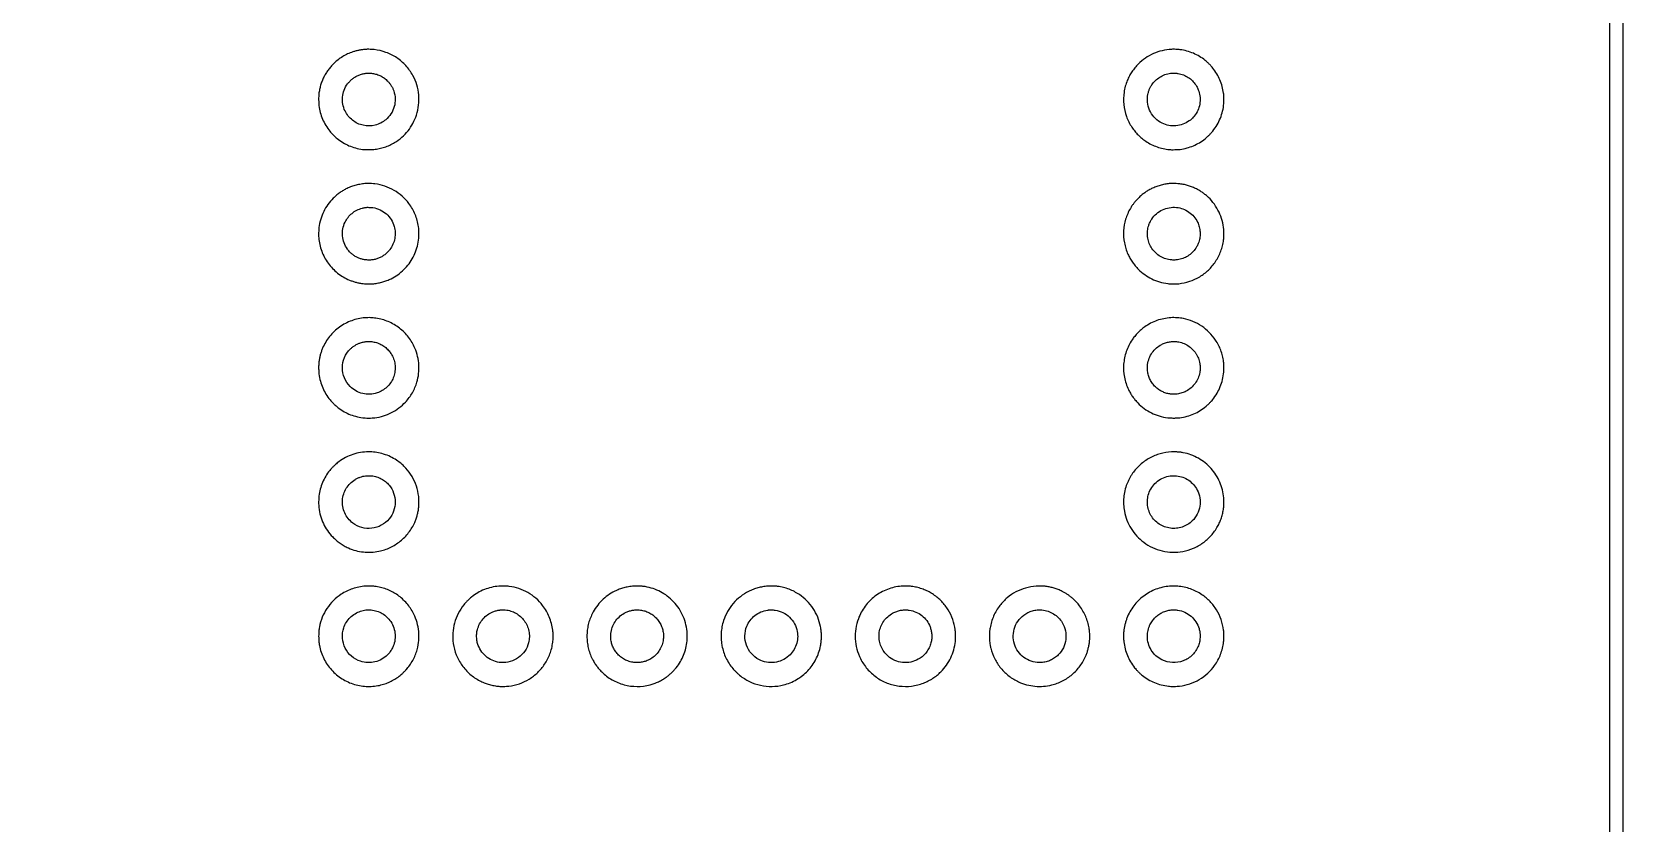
# Model space of a CAD drawing. Extents: x 947 to 24656, y 948 to 49051.
# Drawn here: x 12802 to 24656, y 36922 to 42816 of the extents above; entities that cross this region are included whole.
import ezdxf

# ---------------------------------------------------------------- set-up
doc = ezdxf.new("R2010")
doc.units = 0

msp = doc.modelspace()

# ---------------------------------------------------------------- linework, layer by layer
for points in [[(24555.272881, 47439.059804), (24555.45501, 40846.15625, -0.000005), (24555.576589, 33590.111823, -0.000003), (24555.572356, 24977, -0.000002), (24555.441941, 13479.946311, -0.000011), (24555.197838, 7129.844974)], [(24655.801289, 25038.31016), (24655.388511, 47458.827213, 0.015093)]]:
    msp.add_lwpolyline(points, format="xyb")
for points in [[(15294.5, 42685.411867, 0.011076), (15265.683476, 42682.611769, 0.0168), (15240.8021, 42678.784775, 0.017934), (15217.493534, 42673.521727, 0.015603), (15193.5, 42666.384173, 0.028378), (15154.338005, 42650.874616, 0.02869), (15117.332394, 42631.079685, 0.028616), (15082.747227, 42607.124485, 0.027903), (15050.81574, 42579.187222, 0.019335), (15028.48448, 42555.576654, 0.022209), (15009.107711, 42531.342846, 0.022333), (14992.047624, 42505.608473, 0.019984), (14976.663093, 42477.5, 0.021244), (14963.451293, 42447.78299, 0.022551), (14953.097654, 42417.631102, 0.02204), (14945.31299, 42386.039371, 0.018524), (14939.802773, 42352, 0.026121), (14938.661191, 42335.996539, 0.006278), (14938.490147, 42309.382526, 0.006324), (14938.990374, 42282.744282, 0.025338), (14940.326843, 42266.5, 0.032114), (14950.777854, 42214.125977, 0.035368), (14967.625172, 42165.238739, 0.035392), (14991.182446, 42119.243124, 0.032244), (15021.661046, 42075.5, 0.020011), (15032.444536, 42063.030878, 0.00847), (15047.845178, 42047.148159, 0.008486), (15063.820517, 42031.753286, 0.01937), (15076.5, 42020.828653, 0.032205), (15119.300997, 41991.037282, 0.034892), (15164.473898, 41967.867656, 0.034691), (15212.670704, 41951.099505, 0.031123), (15264.5, 41940.418668, 0.024825), (15280.873211, 41938.918507, 0.007434), (15305.926215, 41938.245387, 0.007576), (15331.185144, 41938.325122, 0.021815), (15348.666391, 41939.409123, 0.025762), (15390.131968, 41945.976021, 0.027671), (15429.70394, 41956.668736, 0.027898), (15467.557173, 41971.569516, 0.027125), (15503.884847, 41990.715226, 0.044964), (15557.890638, 42030.020548, 0.044687), (15604.122151, 42078.421801, 0.044672), (15641.031302, 42134.283924, 0.044869), (15667.368012, 42195.733254, 0.051114), (15683.433876, 42269.982571, 0.05069), (15684.16981, 42346.159573, 0.050781), (15669.574487, 42420.798972, 0.051679), (15640.281924, 42490.5, 0.059589), (15587.862325, 42563.902592, 0.060484), (15519.848765, 42622.455227, 0.060506), (15439.823469, 42663.014711, 0.059709), (15352.056142, 42683.468331, 0.014081), (15339.669884, 42684.480292, 0.004901), (15321.781559, 42685.259939, 0.004421), (15304.23065, 42685.697271, 0.0227)], [(21291, 42685.338986, 0.04459), (21222.037281, 42675.48067, 0.046422), (21156.882317, 42653.60752, 0.046576), (21097.072675, 42620.172044, 0.045485), (21043.968616, 42576.00815, 0.024557), (21018.911419, 42548.4024, 0.024973), (20996.830694, 42518.621702, 0.02502), (20977.866791, 42486.84398, 0.024866), (20962.129439, 42453.266746, 0.061013), (20938.198225, 42365.670696, 0.060947), (20936.10248, 42274.855728, 0.060945), (20955.963307, 42186.211622, 0.061002), (20996.605264, 42105, 0.024183), (21018.595703, 42075.104822, 0.025115), (21043.109708, 42047.865484, 0.025121), (21070.226198, 42023.226799, 0.024216), (21100, 42001.10951, 0.03111), (21140.755756, 41977.32391, 0.031731), (21183.884677, 41958.954741, 0.031612), (21229.148519, 41946.134686, 0.030372), (21276.276438, 41938.911998, 0.021346), (21292.121031, 41938.140329, 0.006269), (21316.478153, 41938.300073, 0.00611), (21340.686242, 41939.058405, 0.024232), (21355.5, 41940.424979, 0.030689), (21407.064821, 41950.974519, 0.034582), (21454.868764, 41967.471427, 0.034867), (21499.602842, 41990.259057, 0.032207), (21542, 42019.591667, 0.018937), (21555.696699, 42031.304912, 0.009684), (21572.019322, 42046.966551, 0.009685), (21587.7415, 42063.267574, 0.018721), (21599.557257, 42077, 0.036059), (21631.247349, 42123.222914, 0.037132), (21655.619286, 42173.080358, 0.037237), (21672.293308, 42225.858298, 0.036705), (21681.054599, 42280.780407, 0.018982), (21681.821641, 42297.13957, 0.007075), (21681.700694, 42320.150952, 0.00693), (21680.943346, 42342.909568, 0.022283), (21679.555911, 42358, 0.031013), (21669.176567, 42409.667229, 0.035222), (21652.779763, 42457.432977, 0.035205), (21629.832757, 42502.443479, 0.03093), (21599.881532, 42545.878253, 0.022437), (21589.253572, 42558.233226, 0.007226), (21572.433115, 42575.589774, 0.007269), (21555.070069, 42592.496776, 0.021495), (21542.5, 42603.401358, 0.033283), (21500.322029, 42632.570171, 0.033914), (21454.903504, 42655.681153, 0.034005), (21406.896528, 42672.38873, 0.03386), (21357, 42682.463549, 0.011594), (21340.510931, 42684.257213, 0.010407), (21323.351388, 42685.363001, 0.010583), (21306.513412, 42685.739793, 0.01352)], [(15339.148154, 42506.43551, -0.041195), (15370.95092, 42499.292859, -0.042103), (15400.910318, 42487.067898, -0.042036), (15428.44171, 42469.975149, -0.04079), (15453.026556, 42448.361969, -0.026413), (15467.423109, 42431.790666, -0.027835), (15479.723584, 42414.071578, -0.028049), (15489.897463, 42395.228617, -0.02775), (15497.938952, 42375.29873, -0.074889), (15508.394191, 42317.3583, -0.07498), (15501.310879, 42258.934189, -0.075137), (15477.338945, 42205.300752, -0.075698), (15438.637357, 42161.301087, -0.113962), (15359.539291, 42120.990571, -0.114237), (15270.849011, 42119.492834, -0.114316), (15190.56956, 42157.115071, -0.114241), (15134.988207, 42226.213042, -0.067803), (15118.441459, 42277.077243, -0.068414), (15116.175789, 42330.354712, -0.068466), (15128.368156, 42382.232115, -0.068076), (15154.130144, 42429, -0.019682), (15160.777411, 42437.240381, -0.010843), (15169.507652, 42446.804703, -0.010816), (15178.747562, 42456.086169, -0.017782), (15187, 42463.478114, -0.036319), (15208.362357, 42478.802694, -0.033274), (15232.336137, 42491.380045, -0.033103), (15257.898564, 42500.724164, -0.035006), (15284, 42506.404606, -0.02501), (15295.750009, 42507.515871, -0.010932), (15311.405651, 42507.86697, -0.010955), (15327.130046, 42507.531219, -0.023835)], [(21341.5, 42505.696136, -0.046473), (21380.971812, 42494.317247, -0.051091), (21416.346633, 42476.096301, -0.051732), (21446.92288, 42451.314529, -0.049876), (21472.182134, 42420.5, -0.021656), (21478.140146, 42410.642862, -0.010875), (21484.841032, 42397.728213, -0.010844), (21490.914664, 42384.664102, -0.024003), (21494.841624, 42374.402712, -0.061488), (21504.426231, 42325.793297, -0.062647), (21501.804603, 42276.629226, -0.062817), (21487.108063, 42229.763133, -0.06242), (21461.21197, 42187.904297, -0.022446), (21453.445324, 42179.112838, -0.011497), (21442.975944, 42168.769647, -0.011494), (21432.068646, 42158.942377, -0.022991), (21422.933374, 42151.787866, -0.06688), (21375.983553, 42127.054394, -0.067684), (21324.361276, 42115.71973, -0.067773), (21271.647336, 42118.588161, -0.067352), (21221.5, 42135.4406, -0.077599), (21171.695874, 42170.516473, -0.077858), (21135.021535, 42219.069271, -0.077949), (21114.983237, 42276.458561, -0.078057), (21113.491851, 42337.198784, -0.027754), (21117.717824, 42359.565114, -0.029367), (21124.338906, 42380.897257, -0.029484), (21133.384887, 42401.228894, -0.02846), (21144.855277, 42420.606174, -0.052127), (21171.913125, 42453.022443, -0.053989), (21204.79614, 42478.713156, -0.053746), (21242.558725, 42496.859494, -0.050802), (21284.042384, 42506.969533, -0.033557), (21294.264032, 42507.690791, -0.006379), (21312.931729, 42507.515285, -0.006282), (21331.580211, 42506.867495, -0.03514)], [(15283.5, 41685.389997, 0.019448), (15244.408621, 41679.920355, 0.024326), (15208.719052, 41671.69367, 0.025176), (15175.041818, 41660.326194, 0.023753), (15142, 41645.436747, 0.01915), (15116.227543, 41631.04888, 0.020614), (15092.275424, 41615.057202, 0.020449), (15069.550992, 41597.024125, 0.018231), (15047.456971, 41576.517667, 0.04041), (15007.379517, 41529.455533, 0.042342), (14976.09192, 41477.26061, 0.041906), (14953.789818, 41420.033928, 0.038027), (14940.449135, 41358, 0.021707), (14939.068063, 41343.096661, 0.007229), (14938.311053, 41321.187907, 0.007378), (14938.192589, 41298.941562, 0.017775), (14938.932765, 41282.496175, 0.068332), (14960.920134, 41182.756294, 0.068666), (15008.957081, 41092.814538, 0.06858), (15079.6204, 41019.150333, 0.067875), (15167.809786, 40967.039419, 0.018542), (15192.032299, 40957.892143, 0.017749), (15217.218825, 40950.417133, 0.017307), (15243.49911, 40944.584451, 0.015676), (15271, 40940.359397, 0.021022), (15287.192794, 40939.076615, 0.007704), (15310.153154, 40938.5804, 0.007674), (15333.061692, 40938.789991, 0.021765), (15349, 40939.8758, 0.020336), (15383.204418, 40945.122676, 0.021919), (15416.012693, 40953.037074, 0.022311), (15447.453808, 40963.636492, 0.022859), (15477.565742, 40976.920654, 0.078145), (15573.007015, 41044.648758, 0.078543), (15642.860611, 41138.293709, 0.078643), (15680.365016, 41248.806627, 0.078643), (15681.910658, 41365.5, 0.031212), (15672.346905, 41411.23947, 0.031006), (15657.148207, 41455.537183, 0.031092), (15636.637165, 41497.496434, 0.031805), (15611.218853, 41536.256919, 0.0491), (15560.462048, 41591.606952, 0.050959), (15500.4771, 41635.224294, 0.050578), (15432.482073, 41666.0638, 0.047029), (15358, 41683.561939, 0.024742), (15345.905234, 41684.620308, 0.00332), (15320.357259, 41685.416944, 0.00313), (15294.7336, 41685.885225, 0.028042)], [(21274.5, 41684.915495, 0.023539), (21241.040511, 41680.200138, 0.022051), (21207.423932, 41672.287611, 0.022011), (21174.572027, 41661.427225, 0.023228), (21143.401016, 41647.889032, 0.019305), (21116.221599, 41633.224147, 0.022595), (21091.689365, 41617.201158, 0.022251), (21068.390894, 41598.808878, 0.017718), (21044.913408, 41577.016888, 0.013125), (21026.936535, 41558.138143, 0.017604), (21011.723761, 41540.057833, 0.018088), (20998.145261, 41521.360153, 0.015207), (20985.106822, 41500.633488, 0.060297), (20950.066404, 41420.157079, 0.059086), (20934.925285, 41333.086707, 0.058882), (20940.550096, 41244.610924, 0.0591), (20966.647239, 41160, 0.022918), (20981.995083, 41129.259823, 0.024002), (20999.87704, 41100.539689, 0.023776), (21020.597253, 41073.420659, 0.021601), (21044.441484, 41047.472556, 0.040442), (21091.894357, 41007.211471, 0.042651), (21144.405834, 40975.912719, 0.042321), (21201.848521, 40953.787437, 0.038642), (21263.971439, 40940.817584, 0.020347), (21281.434716, 40939.278807, 0.008745), (21304.822187, 40938.583742, 0.008699), (21328.073145, 40938.704101, 0.021944), (21344.957152, 40939.827798, 0.052325), (21427.031681, 40957.741598, 0.055624), (21501.815266, 40992.091551, 0.05608), (21566.672321, 41041.781914, 0.054795), (21619.437306, 41105, 0.027195), (21641.567496, 41142.626891, 0.029986), (21658.691859, 41181.249875, 0.029681), (21671.209757, 41222.001199, 0.025616), (21679.555911, 41266, 0.022293), (21680.939647, 41281.053494, 0.006883), (21681.69843, 41303.818247, 0.007035), (21681.824729, 41326.845022, 0.018861), (21681.066027, 41343.219593, 0.045556), (21669.27887, 41409.859379, 0.045046), (21645.593695, 41473.52707, 0.045054), (21610.893871, 41531.913613, 0.045606), (21566.422663, 41582.882558, 0.017897), (21545.984545, 41601.042246, 0.01884), (21524.637576, 41617.370587, 0.018798), (21502.076217, 41632.078113, 0.017644), (21478, 41645.382297, 0.020151), (21448.058416, 41659.086805, 0.022627), (21418.232354, 41669.761815, 0.022327), (21387.21125, 41677.808829, 0.018652), (21353.679304, 41683.62917, 0.02477), (21339.753521, 41684.816212, 0.004815), (21314.536739, 41685.468843, 0.004964), (21289.259336, 41685.628529, 0.022335)], [(15343, 41506.510237, -0.069921), (15396.289525, 41489.786482, -0.070557), (15442.724191, 41459.058485, -0.070939), (15478.583779, 41416.801743, -0.071953), (15500.99289, 41366.40378, -0.056805), (15508.279206, 41321.608024, -0.057799), (15505.22633, 41276.591335, -0.057711), (15491.940232, 41233.407937, -0.056318), (15469.056946, 41194.017748, -0.021652), (15462.508389, 41185.954412, -0.010334), (15453.441399, 41176.144537, -0.010341), (15443.948525, 41166.689848, -0.021001), (15436.034187, 41159.738542, -0.03318), (15413.89008, 41144.183195, -0.034334), (15390.127429, 41131.890571, -0.034327), (15364.901583, 41122.963538, -0.033139), (15338.393908, 41117.445127, -0.02714), (15323.574791, 41116.186489, -0.015171), (15305.472645, 41116.18422, -0.015179), (15287.54957, 41117.271151, -0.029291), (15273.340646, 41119.411219, -0.029418), (15250.064046, 41125.774926, -0.029005), (15227.581796, 41134.850846, -0.029298), (15206.52379, 41146.361984, -0.031575), (15187.501245, 41159.998982, -0.02214), (15178.993849, 41167.602787, -0.010572), (15168.717749, 41178.073732, -0.010541), (15158.963331, 41188.890908, -0.023934), (15152.172159, 41197.554286, -0.065627), (15127.441135, 41244.379523, -0.067553), (15115.99978, 41295.555493, -0.067653), (15118.619863, 41347.861871, -0.06615), (15135.082662, 41398, -0.054539), (15157.362714, 41433.668958, -0.053665), (15186.9362, 41463.892125, -0.053528), (15222.340681, 41487.193484, -0.053714), (15261.844279, 41502.415652, -0.013789), (15269.024398, 41504.118815, -0.007424), (15277.956994, 41505.841143, -0.007347), (15287.225923, 41507.345847, -0.01047), (15295.5, 41508.388061, -0.030083), (15303.828324, 41508.756534, -0.005895), (15318.822568, 41508.340749, -0.006196), (15333.872615, 41507.558879, -0.025051)], [(21328.144045, 41507.948535, -0.063632), (21376.664335, 41496.675925, -0.063503), (21420.827331, 41473.560264, -0.063527), (21457.761984, 41440.110759, -0.063766), (21485.061583, 41398.5, -0.048373), (21498.379503, 41362.749628, -0.04865), (21504.547609, 41325.175034, -0.048532), (21503.345455, 41287.031854, -0.047673), (21494.826048, 41249.597288, -0.022277), (21490.809256, 41239.040925, -0.011671), (21484.929657, 41226.270665, -0.011671), (21478.445044, 41213.758761, -0.021773), (21472.528306, 41204, -0.051828), (21445.833063, 41171.795985, -0.052759), (21413.233274, 41145.986076, -0.052945), (21376.066384, 41127.643036, -0.052919), (21335.869913, 41117.510577, -0.024119), (21323.916232, 41116.396143, -0.011373), (21308.414302, 41116.055268, -0.011364), (21292.94781, 41116.4186, -0.024706), (21281.128338, 41117.552181, -0.054518), (21238.519046, 41128.611358, -0.055751), (21199.650193, 41148.56414, -0.055792), (21166.17461, 41176.595454, -0.054751), (21139.484284, 41211.5, -0.055819), (21122.177411, 41249.04768, -0.052593), (21113.166027, 41290.255058, -0.052298), (21112.924159, 41332.661551, -0.05389), (21121.530749, 41373.75123, -0.022868), (21125.642629, 41384.679434, -0.01178), (21131.725949, 41397.973138, -0.011779), (21138.422823, 41410.954336, -0.023063), (21144.462156, 41420.894787, -0.066618), (21179.972834, 41460.967812, -0.067619), (21224.603458, 41490.056455, -0.06792), (21275.190818, 41506.09095, -0.068231)], [(15284, 40685.912394, 0.068234), (15184.426788, 40664.420774, 0.06803), (15094.201976, 40616.910342, 0.068158), (15020.177362, 40547.02545, 0.068934), (14968.003019, 40460.064387, 0.016606), (14958.534151, 40435.618244, 0.017838), (14950.953649, 40411.16975, 0.017368), (14944.972674, 40385.655075, 0.014176), (14940.305903, 40358, 0.027328), (14938.82955, 40340.503804, 0.007535), (14938.429931, 40312.887352, 0.007574), (14938.86545, 40285.235907, 0.0266), (14940.360274, 40267.5, 0.03173), (14951.291121, 40213.772064, 0.035766), (14968.641097, 40164.037031, 0.03611), (14992.728494, 40117.694475, 0.033567), (15023.766444, 40074.092614, 0.017018), (15034.003651, 40062.41527, 0.008302), (15047.804301, 40048.194671, 0.008303), (15062.078509, 40034.431437, 0.016908), (15073.821329, 40024.199379, 0.033499), (15117.491462, 39993.287772, 0.035954), (15163.907733, 39969.29252, 0.035699), (15213.588448, 39952.0601, 0.032117), (15267, 39941.327633, 0.02529), (15284.905894, 39939.828691, 0.008258), (15311.415748, 39939.393044, 0.008327), (15338.034507, 39939.838616, 0.023745), (15356.5, 39941.335201, 0.041723), (15421.392418, 39955.285274, 0.044148), (15481.793246, 39979.647672, 0.044304), (15536.792377, 40014.142844, 0.042608), (15585.636713, 40058.197983, 0.029926), (15612.863709, 40091.059247, 0.028326), (15636.518158, 40127.52581, 0.028282), (15655.933335, 40166.492407, 0.029598), (15670.496064, 40206.822302, 0.043327), (15683.314831, 40269.819021, 0.042945), (15685.139669, 40334.271689, 0.042954), (15675.927638, 40398.075867, 0.043384), (15655.963092, 40459.146383, 0.064032), (15607.560616, 40541.650066, 0.064078), (15539.86972, 40609.201379, 0.06416), (15457.36799, 40657.345798, 0.064492), (15365.5, 40682.898738, 0.013175), (15344.849424, 40685.307862, 0.013207), (15324.117303, 40686.623497, 0.013428), (15303.701469, 40686.829838, 0.014894)], [(21287, 40686.334245, 0.031925), (21233.770826, 40679.157922, 0.034896), (21183.491306, 40665.372316, 0.035337), (21136.184268, 40644.922969, 0.034484), (21091.821329, 40617.870235, 0.024232), (21065.635728, 40597.33713, 0.021369), (21040.390297, 40573.525492, 0.021406), (21017.317074, 40547.695123, 0.024579), (20997.643082, 40521.111641, 0.064068), (20954.574807, 40434.187107, 0.065066), (20935.203606, 40339.64807, 0.065146), (20940.787274, 40243.410162, 0.064499), (20970.9276, 40151.5, 0.019721), (20985.278581, 40124.276687, 0.02155), (21001.341964, 40099.086439, 0.021441), (21019.59244, 40075.259469, 0.01912), (21040.498168, 40052.120961, 0.040776), (21088.467091, 40010.361412, 0.043467), (21141.605143, 39977.933991, 0.043089), (21199.980709, 39954.961288, 0.038767), (21263.531305, 39941.329646, 0.025832), (21281.312927, 39939.865596, 0.007662), (21308.605178, 39939.451443, 0.007638), (21335.872807, 39939.872115, 0.026283), (21353.5, 39941.343114, 0.032317), (21407.687935, 39952.351452, 0.036426), (21457.807316, 39969.959657, 0.0366), (21504.63573, 39994.568195, 0.033222), (21549, 40026.470485, 0.017914), (21560.448972, 40036.627501, 0.008431), (21574.532307, 40050.513954, 0.008445), (21588.239173, 40064.973389, 0.016617), (21598.546427, 40077, 0.035169), (21630.797158, 40123.636051, 0.037995), (21655.265066, 40173.1752, 0.037957), (21671.973558, 40225.891974, 0.034962), (21681.094888, 40282, 0.021321), (21681.845261, 40297.419334, 0.006478), (21681.682269, 40320.8189, 0.006402), (21680.919207, 40344.127054, 0.022784), (21679.560674, 40359, 0.025763), (21671.200834, 40402.90307, 0.02938), (21658.625697, 40443.783792, 0.029702), (21641.487933, 40482.51844, 0.027494), (21619.480918, 40520, 0.049059), (21572.975508, 40577.049532, 0.049854), (21516.478129, 40623.603451, 0.04965), (21451.6572, 40658.2084, 0.047882), (21380.5, 40679.865977, 0.018824), (21358.202618, 40683.512841, 0.013853), (21333.28368, 40685.931886, 0.013956), (21308.588025, 40686.948933, 0.020861)], [(15325.444073, 40508.977105, -0.04335), (15360.65628, 40503.344442, -0.045643), (15393.739306, 40491.77233, -0.045957), (15423.973358, 40474.4792, -0.045169), (15450.730115, 40451.865228, -0.016336), (15462.596362, 40439.029418, -0.022305), (15472.362709, 40426.674133, -0.023024), (15480.750959, 40413.822041, -0.01936), (15488.454637, 40399.5, -0.052178), (15502.572036, 40360.887516, -0.052257), (15508.380908, 40320.208549, -0.052314), (15505.628003, 40279.250816, -0.052523), (15494.432981, 40239.813876, -0.054348), (15474.259332, 40202.004395, -0.05452), (15446.430983, 40169.47414, -0.054588), (15412.264887, 40143.76197, -0.054753), (15373.377659, 40126.083759, -0.06902), (15320.202502, 40116.437392, -0.069163), (15266.448369, 40121.639284, -0.069122), (15216.122863, 40141.309447, -0.068801), (15172.97527, 40173.97527, -0.098561), (15130.137967, 40238.105068, -0.099349), (15115.282626, 40313.566725, -0.099276), (15130.689922, 40388.962364, -0.098263), (15174, 40452.900668, -0.02826), (15191.04105, 40467.938021, -0.029775), (15209.385312, 40480.676889, -0.029666), (15229.177306, 40491.186289, -0.027624), (15250.544283, 40499.561998, -0.015253), (15264.246817, 40503.618916, -0.021163), (15276.757618, 40506.351298, -0.018238), (15290.784475, 40508.274144, -0.007973), (15309.5, 40509.846492, -0.028938), (15310.85206, 40509.860027, -0.001656), (15315.008571, 40509.647189, -0.002524), (15319.957104, 40509.352294, -0.001851)], [(21336.5, 40507.396532, -0.055255), (21376.279254, 40497.486236, -0.052825), (21413.571327, 40479.004663, -0.052613), (21446.297462, 40453.034831, -0.0539), (21472.585163, 40421, -0.024973), (21483.117265, 40403.005697, -0.026581), (21491.563863, 40384.414716, -0.026325), (21498.057041, 40364.864725, -0.023539), (21502.743887, 40344, -0.03323), (21504.181437, 40330.673668, -0.012249), (21504.494026, 40311.759468, -0.012325), (21503.873773, 40292.75186, -0.031011), (21502.225742, 40279, -0.054926), (21489.395509, 40236.164048, -0.056586), (21467.636853, 40197.61025, -0.056531), (21437.766915, 40164.884258, -0.054625), (21401, 40139.246809, -0.027267), (21386.391985, 40132.275785, -0.019384), (21369.35604, 40126.019277, -0.019207), (21351.649445, 40121.0274, -0.024552), (21335, 40117.872192, -0.025345), (21323.047555, 40116.82351, -0.011217), (21307.200304, 40116.59528, -0.011223), (21291.34271, 40117.078736, -0.025061), (21279.345658, 40118.319253, -0.037635), (21249.53661, 40125.247976, -0.039211), (21221.526386, 40136.500507, -0.039242), (21195.63662, 40151.978169, -0.037822), (21172.139895, 40171.484637, -0.041114), (21149.665312, 40197.102388, -0.043868), (21132.228027, 40225.52591, -0.043846), (21120.010153, 40256.568961, -0.040994), (21113.051334, 40289.973766, -0.02257), (21112.215525, 40300.625683, -0.010825), (21112.057479, 40314.341719, -0.010838), (21112.497293, 40328.166551, -0.02076), (21113.550041, 40339.215618, -0.059661), (21125.510874, 40384.97059, -0.060256), (21147.911086, 40426.442197, -0.060323), (21179.526177, 40461.338658, -0.060037), (21218.603982, 40487.745422, -0.03762), (21246.563687, 40499.537884, -0.039711), (21275.476954, 40506.752835, -0.039314), (21305.433129, 40509.35282, -0.035453)], [(15294.5, 39686.937315, 0.04006), (15236.354844, 39679.78006, 0.039896), (15180.012082, 39663.437852, 0.039571), (15126.555704, 39638.196349, 0.038058), (15077, 39604.559701, 0.018964), (15063.790729, 39593.198293, 0.009053), (15047.6503, 39577.660987, 0.009047), (15032.11136, 39561.579339, 0.019335), (15020.835661, 39548.5, 0.032952), (14990.862889, 39505.334016, 0.035079), (14967.513643, 39459.472765, 0.034928), (14950.725095, 39410.612906, 0.032108), (14940.326843, 39358.5, 0.025338), (14938.990374, 39342.255718, 0.006324), (14938.490147, 39315.617474, 0.006278), (14938.661191, 39289.003461, 0.026121), (14939.802773, 39273, 0.037498), (14952.311152, 39210.784031, 0.041583), (14973.703099, 39153.339031, 0.042177), (15003.981087, 39100.932731, 0.040775), (15042.932544, 39053.710167, 0.022515), (15069.811663, 39028.439758, 0.024493), (15098.136003, 39006.431645, 0.024807), (15128.128915, 38987.544761, 0.024419), (15160, 38971.613194, 0.037874), (15214.981891, 38952.225417, 0.038925), (15271.758612, 38941.571691, 0.038961), (15329.451704, 38939.852357, 0.038089), (15387.161373, 38947.058763, 0.060518), (15470.948122, 38974.941993, 0.059136), (15546.336275, 39022.236323, 0.059084), (15608.616886, 39085.90883, 0.060202), (15653.821509, 39162, 0.020289), (15664.363566, 39188.764025, 0.018677), (15673.026427, 39217.038345, 0.018417), (15679.66475, 39246.294513, 0.018342), (15684.142603, 39276, 0.022363), (15685.228341, 39291.891163, 0.007494), (15685.426433, 39315.166214, 0.007561), (15684.921241, 39338.552211, 0.020789), (15683.630872, 39355, 0.050581), (15666.277321, 39432.262016, 0.052441), (15633.892644, 39503.475249, 0.052684), (15587.564212, 39566.108858, 0.051966), (15528.972961, 39618, 0.036761), (15484.533233, 39645.093702, 0.033599), (15435.272647, 39666.319089, 0.034054), (15384.360838, 39680.49627, 0.040829), (15335, 39686.542864, -0.000301), (15329.774255, 39686.756614, -0.000278), (15324.409375, 39686.982282, -0.000277), (15319.631713, 39687.18857, -0.000929), (15316.5, 39687.331361, 0.01333), (15313.191439, 39687.400068, 0.003004), (15307.5625, 39687.333068, 0.003111), (15301.065627, 39687.176256, 0.003011)], [(21290.5, 39686.928019, 0.058475), (21206.861134, 39673.447893, 0.056944), (21127.812614, 39640.919669, 0.056804), (21057.967287, 39591.306212, 0.057628), (21001.457987, 39527.465469, 0.01727), (20989.678532, 39509.284223, 0.013203), (20978.027456, 39488.646598, 0.013242), (20967.529647, 39467.514526, 0.017864), (20959.239658, 39447.844001, 0.033187), (20944.026141, 39398.095839, 0.034729), (20935.812531, 39347.521025, 0.034801), (20934.687823, 39296.394233, 0.033618), (20940.61337, 39245, 0.047189), (20959.506123, 39178.373227, 0.046462), (20990.628405, 39116.101606, 0.04639), (21032.767402, 39060.560452, 0.046735), (21084.327945, 39013.892006, 0.051679), (21150.244066, 38974.472332, 0.051466), (21222.933311, 38949.342028, 0.051427), (21299.27654, 38939.574248, 0.051439), (21376, 38945.593718, 0.055299), (21454.573986, 38969.175495, 0.055251), (21526.09344, 39009.410231, 0.055101), (21587.232798, 39064.44766, 0.054426), (21635.164478, 39131.724181, 0.024836), (21650.739171, 39163.109766, 0.023494), (21663.446407, 39196.464894, 0.023216), (21673.101569, 39231.271647, 0.022866), (21679.545556, 39267, 0.021), (21680.96157, 39282.564875, 0.007319), (21681.728864, 39305.060997, 0.007407), (21681.834281, 39327.766328, 0.018662), (21681.049405, 39344.280517, 0.080986), (21651.471866, 39461.864403, 0.081453), (21586.110247, 39563.703558, 0.081467), (21491.656446, 39639.318721, 0.081054), (21377.833572, 39680.963918, 0.009105), (21366.018847, 39683.001538, 0.008449), (21353.83972, 39684.664179, 0.008644), (21341.946743, 39685.875372, 0.011186), (21331, 39686.553094, -0.000336), (21325.774255, 39686.762928, -0.00031), (21320.409375, 39686.985288, -0.000309), (21315.631718, 39687.189236, -0.001035), (21312.5, 39687.331361, 0.013416), (21309.191439, 39687.399497, 0.003023), (21303.5625, 39687.330337, 0.003131), (21297.065627, 39687.170519, 0.003031)], [(15333.5, 39508.956157, -0.046781), (15370.509862, 39501.177576, -0.048069), (15405.07439, 39486.697477, -0.048196), (15436.157602, 39465.92611, -0.047528), (15462.849267, 39439.5, -0.08729), (15496.706323, 39380.541909, -0.087003), (15508.460953, 39313.5, -0.087003), (15496.706323, 39246.458091, -0.08729), (15462.849267, 39187.5, -0.095397), (15405.278924, 39140.451346, -0.095622), (15334.40176, 39118.193634, -0.095444), (15260.221599, 39123.894177, -0.09464), (15193.221066, 39156.733564, -0.064432), (15158.564211, 39190.550235, -0.061021), (15132.907863, 39232.671283, -0.061197), (15118.232971, 39279.618748, -0.065552), (15115.840597, 39327.617459, -0.056797), (15124.929002, 39373.73259, -0.059605), (15144.085886, 39415.82178, -0.059739), (15172.584358, 39452.125143, -0.057508), (15209.197294, 39481.193825, -0.030364), (15227.211222, 39490.928514, -0.024843), (15247.506021, 39499.153744, -0.024886), (15268.472134, 39505.310377, -0.030848), (15288.5, 39508.834553, -0.018856), (15298.341988, 39509.572073, -0.008597), (15311.238179, 39509.828678, -0.008557), (15324.039155, 39509.644186, -0.020538)], [(21329.5, 39508.977918, -0.061137), (21376.952193, 39497.696905, -0.061945), (21420.040509, 39475.305461, -0.062113), (21456.233479, 39443.107305, -0.062074), (21483.419201, 39403, -0.078961), (21502.601091, 39343.953244, -0.079634), (21502.451114, 39282.048309, -0.079529), (21482.951704, 39223.222464, -0.078449), (21446, 39173.110783, -0.057341), (21411.224592, 39145.882006, -0.056588), (21371.023122, 39127.119173, -0.056522), (21327.593857, 39117.831112, -0.056951), (21283.301216, 39118.540346, -0.056526), (21239.653558, 39129.347655, -0.057452), (21199.791174, 39149.617957, -0.057384), (21165.54717, 39178.45251, -0.056149), (21138.46679, 39214.512894, -0.058596), (21120.65448, 39254.953866, -0.056544), (21112.433743, 39298.916119, -0.056293), (21114.255344, 39343.786572, -0.057067), (21126.051597, 39386.903554, -0.066688), (21151.35375, 39431.690977, -0.065501), (21187.686041, 39468.547587, -0.065471), (21232.331883, 39494.765796, -0.066516), (21282, 39508.372814, -0.019814), (21292.640051, 39509.386009, -0.010645), (21305.819834, 39509.834652, -0.010645), (21318.969225, 39509.722207, -0.020363)], [(15286.5, 38687.377556, 0.029597), (15237.923909, 38680.60461, 0.032081), (15191.809523, 38668.245651, 0.032385), (15148.048847, 38650.219736, 0.031381), (15106.5, 38626.527986, 0.050182), (15048.176939, 38579.243522, 0.050346), (15000.514298, 38521.336082, 0.050335), (14965.378074, 38455.05849, 0.050115), (14944.130955, 38383, 0.009326), (14941.197184, 38365.694857, 0.016982), (14939.547659, 38351.454775, 0.014859), (14938.744932, 38335.926115, 0.005483), (14938.504485, 38314, 0.005506), (14938.746179, 38292.052251, 0.014872), (14939.552507, 38276.489499, 0.017035), (14941.20647, 38262.242437, 0.009466), (14944.140932, 38245, 0.068335), (14976.750484, 38147.888217, 0.068633), (15034.294296, 38063.31889, 0.068694), (15112.528874, 37997.543077, 0.068662), (15205.669374, 37955.409597, 0.033761), (15254.085512, 37944.571915, 0.032745), (15304.018872, 37940.203997, 0.032817), (15353.985284, 37942.395065, 0.034273), (15402.5, 37951.120597, 0.027018), (15440.908128, 37963.022318, 0.026635), (15477.99772, 37979.044392, 0.026515), (15513.333541, 37998.997852, 0.026213), (15546.5, 38022.649479, 0.020778), (15559.462311, 38033.868746, 0.008426), (15576.2052, 38050.163772, 0.00846), (15592.474207, 38067.104248, 0.019516), (15603.970419, 38080.5, 0.027645), (15628.789713, 38115.640694, 0.02857), (15649.284319, 38152.931294, 0.028611), (15665.368886, 38192.262572, 0.027904), (15677.012782, 38233.5, 0.045278), (15685.581007, 38299.598711, 0.045053), (15682.135433, 38366.272898, 0.044815), (15666.757961, 38431.581231, 0.043817), (15639.910305, 38493.624501, 0.032825), (15616.257091, 38531.218123, 0.029188), (15587.009358, 38566.975745, 0.029097), (15553.690016, 38599.198716, 0.032051), (15517.867198, 38626.229232, 0.029119), (15480.508046, 38647.824131, 0.028686), (15440.708773, 38665.052868, 0.028554), (15399.015702, 38677.680445, 0.028237), (15356, 38685.531878, 0.020493), (15343.589328, 38686.565579, 0.003892), (15320.915077, 38687.344404, 0.003755), (15298.2466, 38687.776084, 0.022727)], [(16280.5, 38686.952302, 0.035262), (16225.259438, 38677.94855, 0.036908), (16172.696163, 38661.351371, 0.037002), (16123.265663, 38637.253807, 0.035824), (16077.359201, 38605.902239, 0.019285), (16063.695207, 38594.172645, 0.009237), (16047.033235, 38578.131869, 0.00923), (16031.009034, 38561.522166, 0.019721), (16019.396664, 38548, 0.049604), (15977.67572, 38483.051965, 0.051521), (15950.191709, 38411.963672, 0.051693), (15937.885049, 38336.979123, 0.050581), (15941.075812, 38260.5, 0.059616), (15963.905611, 38175.31945, 0.059164), (16006.226799, 38097.693039, 0.059143), (16065.566661, 38032.112326, 0.059492), (16138.5, 37982.395122, 0.022579), (16170.182142, 37967.698585, 0.024008), (16202.426404, 37956.249908, 0.023431), (16236.331762, 37947.72537, 0.019546), (16273, 37941.793754, 0.024947), (16288.518863, 37940.683752, 0.006997), (16312.831239, 37940.500758, 0.007165), (16337.335372, 37941.010461, 0.021578), (16354, 37942.317595, 0.052617), (16433.408368, 37960.622997, 0.05421), (16506.400502, 37994.987815, 0.054395), (16570.087321, 38044.111558, 0.053665), (16622.007095, 38106.019766, 0.028852), (16644.092366, 38143.458936, 0.029741), (16661.472898, 38182.821384, 0.029292), (16674.274531, 38224.534225, 0.026268), (16682.673393, 38269, 0.025355), (16684.187368, 38287.097699, 0.008191), (16684.628086, 38314, 0.008191), (16684.187368, 38340.902301, 0.025355), (16682.673393, 38359, 0.030528), (16672.617406, 38409.860959, 0.033705), (16656.66782, 38457.413372, 0.034192), (16634.719464, 38501.784612, 0.033327), (16606.760905, 38543.151325, 0.048183), (16556.402752, 38596.425334, 0.04941), (16497.177561, 38638.572496, 0.049281), (16430.684514, 38668.368312, 0.047443), (16358.794283, 38685.047794, 0.020119), (16342.603506, 38686.556787, 0.007095), (16319.303788, 38687.45451, 0.007018), (16296.110668, 38687.693025, 0.021834)], [(17285, 38687.380219, 0.019837), (17246.599085, 38682.382187, 0.024495), (17211.366149, 38674.574603, 0.025122), (17177.822579, 38663.559476, 0.022951), (17144.5, 38648.940883, 0.039874), (17092.735774, 38617.980953, 0.040967), (17047.043123, 38579.446667, 0.040863), (17008.144354, 38533.879478, 0.039258), (16976.589175, 38482, 0.028627), (16959.091336, 38441.822439, 0.030617), (16946.744647, 38400.790709, 0.030412), (16939.439841, 38358.304327, 0.027488), (16937.010706, 38313.77844, 0.027344), (16939.452834, 38269.529795, 0.030393), (16946.714288, 38227.373784, 0.030548), (16958.98957, 38186.599347, 0.028191), (16976.419741, 38146.481477, 0.018374), (16991.402062, 38119.249664, 0.021634), (17007.604183, 38094.680174, 0.021671), (17025.843609, 38071.638011, 0.018555), (17046.941564, 38048.991774, 0.065204), (17124.08756, 37989.924414, 0.065469), (17213.739048, 37952.813609, 0.065361), (17310.074548, 37940.103069, 0.064614), (17406.820117, 37952.59401, 0.023338), (17438.214872, 37962.447348, 0.021614), (17469.387212, 37975.407114, 0.021696), (17499.198818, 37990.950615, 0.02403), (17526.518157, 38008.540611, 0.018586), (17546.745768, 38024.151045, 0.015222), (17567.192094, 38042.261076, 0.015363), (17586.253032, 38061.346583, 0.020436), (17602.292509, 38079.888359, 0.035162), (17633.181223, 38124.844939, 0.036491), (17657.037701, 38173.147152, 0.036326), (17673.704704, 38224.613208, 0.034195), (17683.163928, 38279, 0.013315), (17683.626529, 38284.97953, 0.004089), (17684.010334, 38294.025, 0.004088), (17684.274419, 38304.159462, 0.004469), (17684.362378, 38314, 0.004469), (17684.274419, 38323.840538, 0.004088), (17684.010334, 38333.975, 0.004089), (17683.626529, 38343.02047, 0.013315), (17683.163928, 38349, 0.041878), (17670.620405, 38415.096548, 0.044512), (17647.387291, 38476.779725, 0.044791), (17613.76247, 38533.039442, 0.043464), (17570.351196, 38583.027339, 0.040214), (17523.555537, 38621.52683, 0.041157), (17471.549024, 38651.70468, 0.04087), (17414.951788, 38673.125898, 0.038535), (17354.5, 38685.575008, 0.021386), (17342.367923, 38686.587919, 0.003641), (17319.185821, 38687.359004, 0.003389), (17295.968445, 38687.804608, 0.025548)], [(18285, 38687.398409, 0.020549), (18245.99737, 38682.37535, 0.024969), (18210.033598, 38674.367008, 0.02553), (18175.730877, 38662.996373, 0.02338), (18141.716973, 38647.89305, 0.049892), (18079.7825, 38608.688256, 0.049264), (18026.55148, 38557.84232, 0.049183), (17984.221356, 38497.479777, 0.049392), (17954.566172, 38430.095633, 0.063427), (17936.795937, 38337.294162, 0.063549), (17942.874212, 38243.064015, 0.063485), (17972.437476, 38153.295746, 0.063069), (18023.624642, 38073.596725, 0.015814), (18034.356382, 38061.568791, 0.00817), (18048.484238, 38047.186454, 0.008151), (18062.921807, 38033.417892, 0.017608), (18074.559487, 38023.411507, 0.05656), (18148.445147, 37976.886981, 0.058283), (18230.144884, 37948.672103, 0.058427), (18315.965775, 37940.115994, 0.057351), (18402, 37951.532654, 0.070966), (18499.029554, 37991.212961, 0.070656), (18581.256159, 38056.4872, 0.070542), (18642.161723, 38142.180019, 0.070361), (18676.91073, 38241.5, 0.009378), (18680.27701, 38260.285796, 0.0171), (18682.209462, 38275.745103, 0.015783), (18683.169129, 38292.103795, 0.006758), (18683.465112, 38314, 0.006745), (18683.169964, 38335.876602, 0.015761), (18682.212915, 38352.217717, 0.01705), (18680.284291, 38367.676749, 0.009298), (18676.921056, 38386.5, 0.048632), (18655.84258, 38456.472894, 0.049002), (18621.685089, 38520.867005, 0.04904), (18575.677667, 38577.339432, 0.048858), (18519.5, 38623.848852, 0.028566), (18481.960305, 38646.18657, 0.02958), (18442.54516, 38663.81225, 0.029405), (18401.10123, 38676.749219, 0.027517), (18357.5, 38685.078466, 0.020245), (18343.389731, 38686.398109, 0.005195), (18320.495722, 38687.368889, 0.004921), (18297.71521, 38687.873461, 0.024828)], [(19278.5, 38686.940975, 0.068825), (19174.852049, 38662.773864, 0.070905), (19082.801271, 38611.516152, 0.071167), (19009.006986, 38536.778662, 0.070155), (18958.697621, 38444, 0.051793), (18939.635276, 38370.360677, 0.05115), (18936.001009, 38294.060337, 0.051062), (18947.937394, 38218.487243, 0.05125), (18974.934842, 38147, 0.030561), (18997.839752, 38107.419891, 0.030392), (19025.437591, 38070.849935, 0.030385), (19057.271848, 38037.887675, 0.030515), (19092.823256, 38009.077218, 0.062933), (19173.422305, 37965.636982, 0.061189), (19263.063275, 37943.090608, 0.061152), (19355.546789, 37942.90295, 0.062713), (19444.5, 37965.179623, 0.025768), (19480.12598, 37981.182056, 0.026428), (19513.60707, 38000.643833, 0.026373), (19544.912294, 38023.570526, 0.025425), (19574.033454, 38049.93142, 0.041865), (19615.178764, 38098.722704, 0.043123), (19647.164025, 38153.223837, 0.043008), (19669.3945, 38212.544005, 0.041191), (19681.549088, 38275.6567, 0.02113), (19683.184, 38300.517799, 0.01566), (19682.966329, 38328.060324, 0.015598), (19681.017277, 38355.694878, 0.020209), (19677.421548, 38380.8433, 0.052416), (19654.882121, 38457.163079, 0.053074), (19617.032615, 38526.784786, 0.05319), (19565.46333, 38586.748024, 0.053093), (19502.375394, 38634.523901, 0.026482), (19467.723752, 38652.967202, 0.02646), (19431.307448, 38667.649919, 0.026207), (19393.201877, 38678.522543, 0.024875), (19353.5, 38685.575008, 0.021595), (19339.274488, 38686.756714, 0.005371), (19315.922082, 38687.433029, 0.00534), (19292.58032, 38687.608802, 0.022126)], [(20283.5, 38687.379822, 0.049759), (20205.065946, 38673.168342, 0.052633), (20132.538307, 38643.875525, 0.052984), (20068.137626, 38600.298206, 0.051694), (20013.739962, 38543.832206, 0.032293), (19988.023951, 38506.153102, 0.029938), (19966.648184, 38464.533065, 0.029981), (19950.424134, 38420.722134, 0.032632), (19940.094266, 38376.5, 0.007348), (19937.645451, 38360.246388, 0.015368), (19936.316181, 38347.524525, 0.013664), (19935.68579, 38333.844912, 0.004681), (19935.5, 38314, 0.010109), (19936.014422, 38288.55877, 0.018194), (19937.615748, 38267.754323, 0.01905), (19940.661083, 38247.780152, 0.01244), (19945.618356, 38225, 0.056744), (19974.568226, 38146.307499, 0.056254), (20020.532398, 38075.886736, 0.056216), (20081.069443, 38017.441961, 0.056519), (20153, 37974.071634, 0.042532), (20212.201756, 37952.819319, 0.041726), (20274.526823, 37941.720261, 0.041802), (20337.71955, 37941.134009, 0.043034), (20399.5, 37951.122661, 0.05769), (20480.08523, 37981.598687, 0.057492), (20551.677936, 38029.707156, 0.057535), (20610.390363, 38092.815769, 0.057942), (20653.015839, 38167.5, 0.018631), (20662.479086, 38192.219209, 0.017435), (20670.30782, 38218.123242, 0.017221), (20676.400117, 38244.841467, 0.017059), (20680.661393, 38272, 0.011117), (20681.492727, 38280.345365, 0.00873), (20682.034258, 38289.42126, 0.007072), (20682.336795, 38300.22614, 0.003462), (20682.432174, 38314, 0.007632), (20682.113413, 38334.881215, 0.015113), (20681.107603, 38351.416902, 0.015936), (20679.148565, 38367.283979, 0.009601), (20675.867624, 38385.958613, 0.030733), (20664.567264, 38429.386724, 0.029749), (20647.930589, 38471.590991, 0.029689), (20626.363519, 38511.606625, 0.030304), (20600.342204, 38548.5, 0.015807), (20590.706662, 38559.790341, 0.0079), (20577.851953, 38573.481612, 0.007903), (20564.451553, 38586.879306, 0.014489), (20553.055225, 38597.295968, 0.015074), (20534.858246, 38612.053174, 0.016463), (20516.320654, 38625.240516, 0.016397), (20496.886496, 38637.225624, 0.014707), (20476, 38648.377192, 0.018696), (20446.529943, 38661.665492, 0.022), (20417.688748, 38671.940036, 0.022095), (20388.164664, 38679.606347, 0.019165), (20356.646702, 38685.066735, 0.020055), (20342.396799, 38686.397446, 0.005349), (20319.620186, 38687.361719, 0.005199), (20296.9278, 38687.84321, 0.022661)], [(21277.5, 38686.87355, 0.069604), (21175.730503, 38663.69527, 0.069915), (21084.39634, 38613.499983, 0.06993), (21010.448698, 38540.089371, 0.069686), (20959.496909, 38449.056089, 0.017562), (20951.314001, 38425.625401, 0.0164), (20944.58809, 38401.140092, 0.016212), (20939.411456, 38375.973196, 0.016166), (20935.87072, 38350.5, 0.020705), (20934.852216, 38334.701741, 0.007348), (20934.664669, 38312.053696, 0.007359), (20935.14371, 38289.38827, 0.020424), (20936.364626, 38273.5, 0.032861), (20946.197313, 38220.439878, 0.036236), (20962.693712, 38170.88806, 0.036085), (20986.243685, 38124.057996, 0.032072), (21017.132225, 38079.121747, 0.021988), (21028.016449, 38066.466411, 0.008413), (21044.207857, 38049.80504, 0.008486), (21061.116494, 38033.543101, 0.019531), (21074.5, 38022.042505, 0.033965), (21118.5222, 37991.736668, 0.036391), (21165.266281, 37968.445774, 0.035868), (21215.514621, 37951.916455, 0.031212), (21270, 37941.793754, 0.024947), (21285.518863, 37940.683752, 0.006997), (21309.831239, 37940.500758, 0.007165), (21334.335372, 37941.010461, 0.021578), (21351, 37942.317595, 0.050732), (21427.864381, 37959.732433, 0.052389), (21498.769045, 37992.153415, 0.052592), (21561.149637, 38038.466289, 0.051896), (21612.807267, 38096.964988, 0.031769), (21637.629526, 38136.897057, 0.03158), (21657.247988, 38179.730155, 0.031295), (21671.463272, 38225.074037, 0.029963), (21680.157898, 38272.5, 0.025402), (21681.324908, 38288.998634, 0.006346), (21681.517654, 38316.024189, 0.006341), (21681.024749, 38343.042765, 0.025483), (21679.674232, 38359.5, 0.050588), (21660.944724, 38438.100809, 0.053531), (21627.035236, 38509.761652, 0.053904), (21578.936453, 38572.168404, 0.052637), (21518.254713, 38623.412809, 0.031461), (21476.449219, 38648.087535, 0.033081), (21432.559735, 38666.859496, 0.032875), (21386.320468, 38679.771075, 0.030283), (21337.5, 38686.951139, 0.015571), (21324.975844, 38687.632349, 0.006123), (21307.694335, 38687.821645, 0.006148), (21290.339, 38687.585779, 0.014767)], [(15329.356398, 38509.968835, -0.054168), (15372.687025, 38501.059954, -0.056372), (15412.475612, 38483.117818, -0.056417), (15447.225022, 38456.757512, -0.054411), (15475.681406, 38423, -0.066852), (15498.111196, 38377.519827, -0.064948), (15508.031499, 38327.281402, -0.064708), (15504.745947, 38276.009028, -0.065482), (15488.454637, 38227.5, -0.01936), (15480.750959, 38213.177959, -0.023024), (15472.362709, 38200.325867, -0.022305), (15462.596362, 38187.970582, -0.016336), (15450.730115, 38175.134772, -0.07026), (15407.976547, 38142.520616, -0.069511), (15357.71039, 38122.874856, -0.069272), (15303.826492, 38117.715509, -0.068979), (15250.5, 38127.452678, -0.098589), (15183.462384, 38165.382284, -0.098932), (15136.16409, 38226.056875, -0.09892), (15115.811137, 38300.255308, -0.09854), (15125.48696, 38376.686663, -0.05929), (15144.832117, 38417.691789, -0.057498), (15173.427989, 38453.481805, -0.057497), (15209.423178, 38481.819917, -0.059286), (15250.567612, 38500.87083, -0.024428), (15270.20048, 38506.227381, -0.025641), (15289.948227, 38509.540725, -0.02595), (15309.702858, 38510.788435, -0.02644)], [(16329, 38509.936016, -0.052541), (16369.472025, 38501.872842, -0.052311), (16407.437849, 38485.544473, -0.052391), (16441.136991, 38461.720578, -0.053027), (16468.996827, 38431.5, -0.054767), (16491.052774, 38393.804412, -0.055881), (16504.216649, 38352.471363, -0.055931), (16507.893595, 38309.283595, -0.055049), (16501.950939, 38266.113873, -0.087183), (16474.101069, 38203.869061, -0.087289), (16426.710609, 38154.876, -0.087428), (16365.516179, 38125.052906, -0.087826), (16297.913486, 38118.006182, -0.070511), (16243.139807, 38129.802776, -0.071487), (16194.081836, 38156.32678, -0.071599), (16154.540321, 38195.548145, -0.071092), (16127.551386, 38244.419645, -0.01807), (16122.068867, 38260.611464, -0.025709), (16118.47419, 38275.368422, -0.024882), (16116.337431, 38290.778668, -0.015481), (16115.296467, 38309, -0.012271), (16115.272241, 38324.479959, -0.020411), (16116.103696, 38337.495865, -0.02144), (16117.952285, 38349.939104, -0.015498), (16121.031349, 38363.621584, -0.059373), (16137.439441, 38405.806559, -0.05753), (16163.439636, 38443.447255, -0.057462), (16197.364901, 38474.211759, -0.058958), (16237.121499, 38496.137736, -0.017688), (16248.661287, 38500.361145, -0.013693), (16261.496474, 38504.164639, -0.013925), (16274.126689, 38507.160014, -0.022691), (16285, 38508.910659, 0.000051), (16288.85708, 38509.353695, 0.000056), (16292.590625, 38509.783355, 0.000052), (16295.780003, 38510.151096, 0.000288), (16297.5, 38510.350603, -0.023172), (16303.443241, 38510.765621, -0.009136), (16311.645979, 38510.807536, -0.008976), (16320.579504, 38510.529509, -0.010652)], [(17326.5, 38509.945211, -0.040962), (17359.739961, 38504.313058, -0.042769), (17391.119718, 38493.381754, -0.043011), (17420.023277, 38477.340636, -0.042402), (17445.904893, 38456.522763, -0.042837), (17468.737087, 38430.649127, -0.043926), (17486.611173, 38401.470688, -0.043845), (17499.139496, 38369.566668, -0.042361), (17506.092058, 38335.596894, -0.026485), (17506.829265, 38324.139011, -0.009692), (17506.69788, 38307.895225, -0.009555), (17505.947213, 38291.791144, -0.029677), (17504.592106, 38281.008981, -0.050077), (17492.529551, 38239.74953, -0.053765), (17472.705435, 38202.75508, -0.054131), (17445.589116, 38171.047896, -0.052036), (17411.960978, 38145.422586, -0.041108), (17385.374361, 38132.084231, -0.037151), (17356.056583, 38122.739326, -0.037317), (17325.820742, 38117.869302, -0.04249), (17296.499813, 38117.864395, -0.043699), (17259.486357, 38124.298249, -0.046947), (17225.07616, 38136.986773, -0.04744), (17193.949767, 38155.725731, -0.046471), (17166.678061, 38180.111745, -0.039627), (17146.8379, 38205.200106, -0.041282), (17131.508253, 38232.77508, -0.041069), (17120.854429, 38262.629542, -0.038412), (17114.926669, 38294.5, -0.022801), (17114.233457, 38305.754846, -0.01128), (17114.328513, 38320.073937, -0.011278), (17115.068526, 38334.359953, -0.023032), (17116.416282, 38345.503065, -0.058408), (17129.572071, 38390.724652, -0.060032), (17152.74599, 38431.226209, -0.060107), (17184.847264, 38465.021452, -0.058817), (17224.287809, 38490.498464, -0.032908), (17248.908508, 38500.625805, -0.034122), (17274.351106, 38507.291469, -0.034328), (17300.317428, 38510.406227, -0.034194)], [(18339.959866, 38508.406939, -0.07855), (18397.245944, 38490.329055, -0.077169), (18446.555137, 38455.3873, -0.07679), (18483.136769, 38406.965015, -0.076616), (18503.435535, 38349.723535, -0.06606), (18506.221249, 38299.959035, -0.063511), (18496.044881, 38250.484633, -0.063417), (18473.755487, 38205.083406, -0.065505), (18441, 38167.271183, -0.075708), (18390.953898, 38134.840247, -0.075804), (18333.544204, 38118.794799, -0.076009), (18274.098547, 38120.608939, -0.076757), (18218.126718, 38140.121958, -0.091571), (18161.759634, 38184.897692, -0.092177), (18125.262083, 38246.757535, -0.092267), (18113.460602, 38317.548854, -0.091966), (18127.892527, 38387.933175, -0.065068), (18152.949407, 38432.144783, -0.064701), (18188.568145, 38468.527621, -0.064777), (18232.261069, 38494.565136, -0.065494), (18281, 38508.434745, -0.003448), (18285.423336, 38509.056039, -0.003066), (18290.03125, 38509.642157, -0.003077), (18294.183016, 38510.118498, -0.009465), (18297, 38510.370296, -0.021859), (18305.516897, 38510.596111, -0.007117), (18318.095183, 38510.200558, -0.007252), (18330.801251, 38509.435066, -0.018559)], [(19338.428367, 38508.386125, -0.067114), (19387.808247, 38494.281476, -0.066005), (19431.996106, 38467.548776, -0.06564), (19467.89301, 38430.067807, -0.065096), (19492.968324, 38384.462428, -0.038129), (19501.006748, 38358.149256, -0.035113), (19505.235264, 38330.183751, -0.034762), (19505.531648, 38301.614108, -0.035563), (19501.849815, 38273.5, -0.050548), (19490.653184, 38237.600203, -0.048063), (19472.33682, 38204.02339, -0.047912), (19447.881647, 38174.464484, -0.049538), (19418.5, 38150.467462, -0.076231), (19363.536764, 38125.013612, -0.077484), (19303.784771, 38117.391751, -0.077493), (19244.553883, 38128.320712, -0.076272), (19191.10514, 38156.787558, -0.021375), (19183.027552, 38163.378314, -0.010228), (19173.204701, 38172.484932, -0.010237), (19163.725722, 38182.023027, -0.020537), (19156.718809, 38190, -0.055339), (19133.173937, 38226.804943, -0.055643), (19118.327194, 38267.811055, -0.055538), (19112.870083, 38311.154092, -0.054736), (19117.037769, 38354.855526, -0.058857), (19131.056648, 38396.874179, -0.056875), (19154.601477, 38435.000031, -0.056577), (19186.264255, 38467.013547, -0.057052), (19224.213042, 38491.011793, -0.037136), (19251.433003, 38501.74753, -0.037637), (19279.820489, 38508.280583, -0.037504), (19308.962242, 38510.499295, -0.03632)], [(20326.356398, 38509.968835, -0.05747), (20371.670385, 38500.340835, -0.058326), (20413.361616, 38480.678105, -0.058653), (20449.185372, 38452.040027, -0.059352), (20477.217389, 38415.971407, -0.082412), (20501.272852, 38355.332187, -0.083727), (20504.265644, 38290.516202, -0.083729), (20485.837001, 38228.304902, -0.082424), (20447.959446, 38175.196203, -0.04414), (20420.947513, 38152.510652, -0.045616), (20390.657543, 38135.201103, -0.045538), (20357.681014, 38123.647677, -0.043686), (20322.694073, 38118.049585, -0.079189), (20261.398025, 38123.377548, -0.078794), (20204.679697, 38147.492449, -0.078767), (20158.188485, 38187.980229, -0.079053), (20126.567019, 38240.813876, -0.081669), (20112.684792, 38303.313251, -0.081836), (20119.562812, 38366.920253, -0.082013), (20146.457168, 38424.844772, -0.082525), (20190.5, 38470.904504, -0.044774), (20221.599889, 38490.12696, -0.046067), (20255.335753, 38503.29172, -0.046469), (20290.630674, 38509.974179, -0.047233)], [(21338, 38508.559336, -0.070327), (21390.73002, 38492.622, -0.069939), (21437.086674, 38462.673679, -0.070058), (21473.327001, 38421.15909, -0.070971), (21496.501726, 38371.427608, -0.014499), (21500.444882, 38356.919308, -0.02475), (21502.777466, 38344.583869, -0.023084), (21503.97458, 38331.499784, -0.010821), (21504.373131, 38314.5, -0.016791), (21503.728253, 38294.214546, -0.026932), (21501.669381, 38277.02535, -0.028362), (21497.876587, 38260.809759, -0.021561), (21491.968324, 38243.537572, -0.103242), (21447.236062, 38175.031946, -0.104903), (21379.066402, 38130.608805, -0.105107), (21298.845169, 38117.740762, -0.104026), (21220, 38138.521175, -0.069172), (21175.503931, 38169.167529, -0.069449), (21141.123096, 38210.750895, -0.069393), (21119.421273, 38260.19107, -0.068875), (21112, 38313.810617, -0.025255), (21113.146972, 38336.504236, -0.029934), (21116.584937, 38357.693607, -0.030132), (21122.503211, 38378.202065, -0.026217), (21131.079821, 38398.854429, -0.021429), (21139.414731, 38414.522753, -0.023842), (21148.79178, 38428.853524, -0.023605), (21159.578366, 38442.349257, -0.020209), (21172.139895, 38455.515363, -0.040229), (21197.658771, 38476.494194, -0.043311), (21225.608818, 38492.537578, -0.04285), (21256.179687, 38503.65758, -0.037841), (21289.5, 38509.98188, -0.026198), (21299.207782, 38510.560575, -0.00912), (21313.220582, 38510.405268, -0.009276), (21327.424894, 38509.724731, -0.02167)]]:
    msp.add_lwpolyline(points, format="xyb", close=True)

doc.saveas('drawing.dxf')
